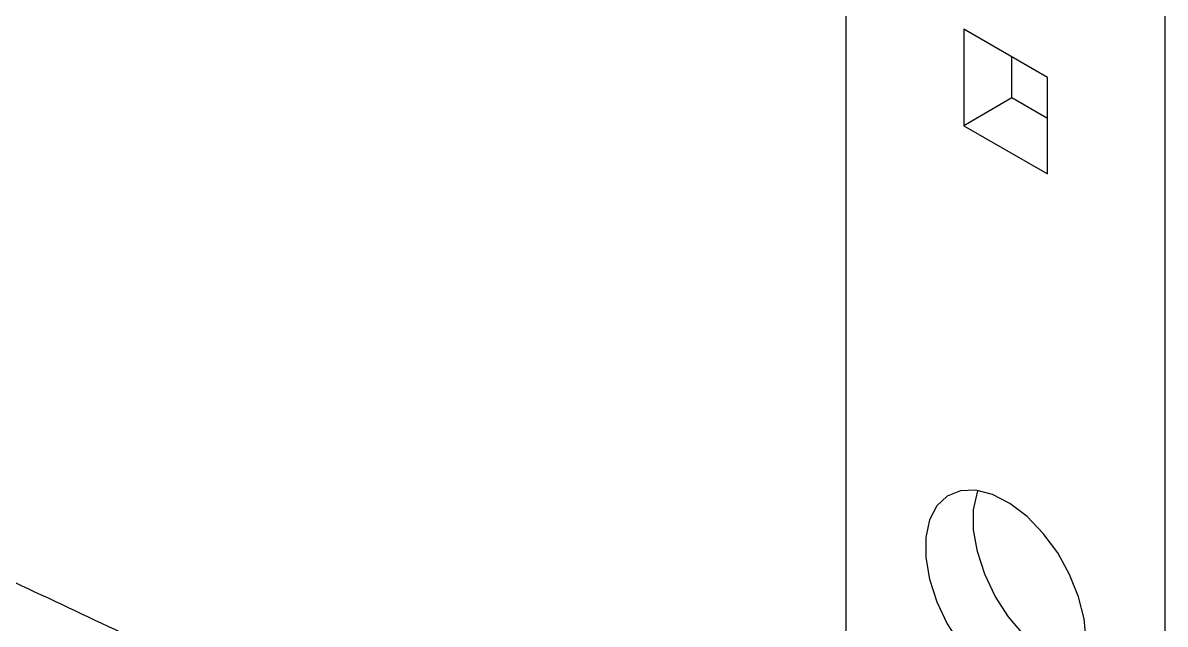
# Model space of a CAD drawing. Extents: x 7 to 135, y 1 to 99.
# Drawn here: x 17.721 to 20.885, y 84.578 to 86.245 of the extents above; entities that cross this region are included whole.
import ezdxf

# ---------------------------------------------------------------- set-up
doc = ezdxf.new("R2010")
doc.units = 0
doc.header["$MEASUREMENT"] = 0
doc.layers.add('OBJECT', color=7, linetype='CONTINUOUS')

msp = doc.modelspace()

# ---------------------------------------------------------------- linework, layer by layer
at = {"layer": 'OBJECT'}
for p, q in [((20.8851, 83.6842), (20.8851, 88.8417)), ((20.0013, 83.8065), (20.0013, 88.2842)), ((20.5592, 86.0936), (20.3272, 86.2275)), ((20.3272, 86.2275), (20.3272, 85.9597)), ((20.4602, 86.0364), (20.4602, 86.1508)), ((20.5592, 85.8258), (20.5592, 86.0936)), ((20.4602, 86.0364), (20.3272, 85.9597)), ((20.5592, 85.9793), (20.4602, 86.0364)), ((20.3272, 85.9597), (20.5592, 85.8258))]:
    msp.add_line(p, q, dxfattribs=at)
at = {"layer": 'OBJECT', "flags": 128}
for points in [[(20.6659, 84.5344), (20.6607, 84.5927), (20.6454, 84.6543), (20.6205, 84.7163), (20.5874, 84.7758), (20.5475, 84.83), (20.5028, 84.8764), (20.4553, 84.9129), (20.4072, 84.9376), (20.3608, 84.9495), (20.3182, 84.9481), (20.2815, 84.9332), (20.2523, 84.9058), (20.2321, 84.867), (20.2218, 84.8187), (20.2218, 84.763), (20.2321, 84.7027), (20.2523, 84.6406), (20.2815, 84.5795), (20.3182, 84.5223)], [(20.6525, 84.4541), (20.6357, 84.4575), (20.5882, 84.476), (20.5401, 84.5067), (20.4937, 84.5484), (20.4511, 84.599), (20.4144, 84.6562), (20.3853, 84.7173), (20.3651, 84.7795), (20.3547, 84.8398), (20.3547, 84.8954), (20.3651, 84.9437), (20.3669, 84.9487)]]:
    msp.add_lwpolyline(points, dxfattribs=at)
at = {"layer": 'OBJECT'}
msp.add_open_spline([(18.6481, 84.2326), (18.5908, 84.2619), (18.3381, 84.3907), (17.885, 84.6077), (17.2893, 84.8834), (16.6888, 85.1451), (16.2826, 85.3172), (16.0757, 85.3987), (16.0712, 85.4005)], degree=3, knots=[0, 0, 0, 0, 0.06808, 0.300003, 0.531799, 0.763429, 0.994857, 1, 1, 1, 1], dxfattribs=at)

doc.saveas('drawing.dxf')
